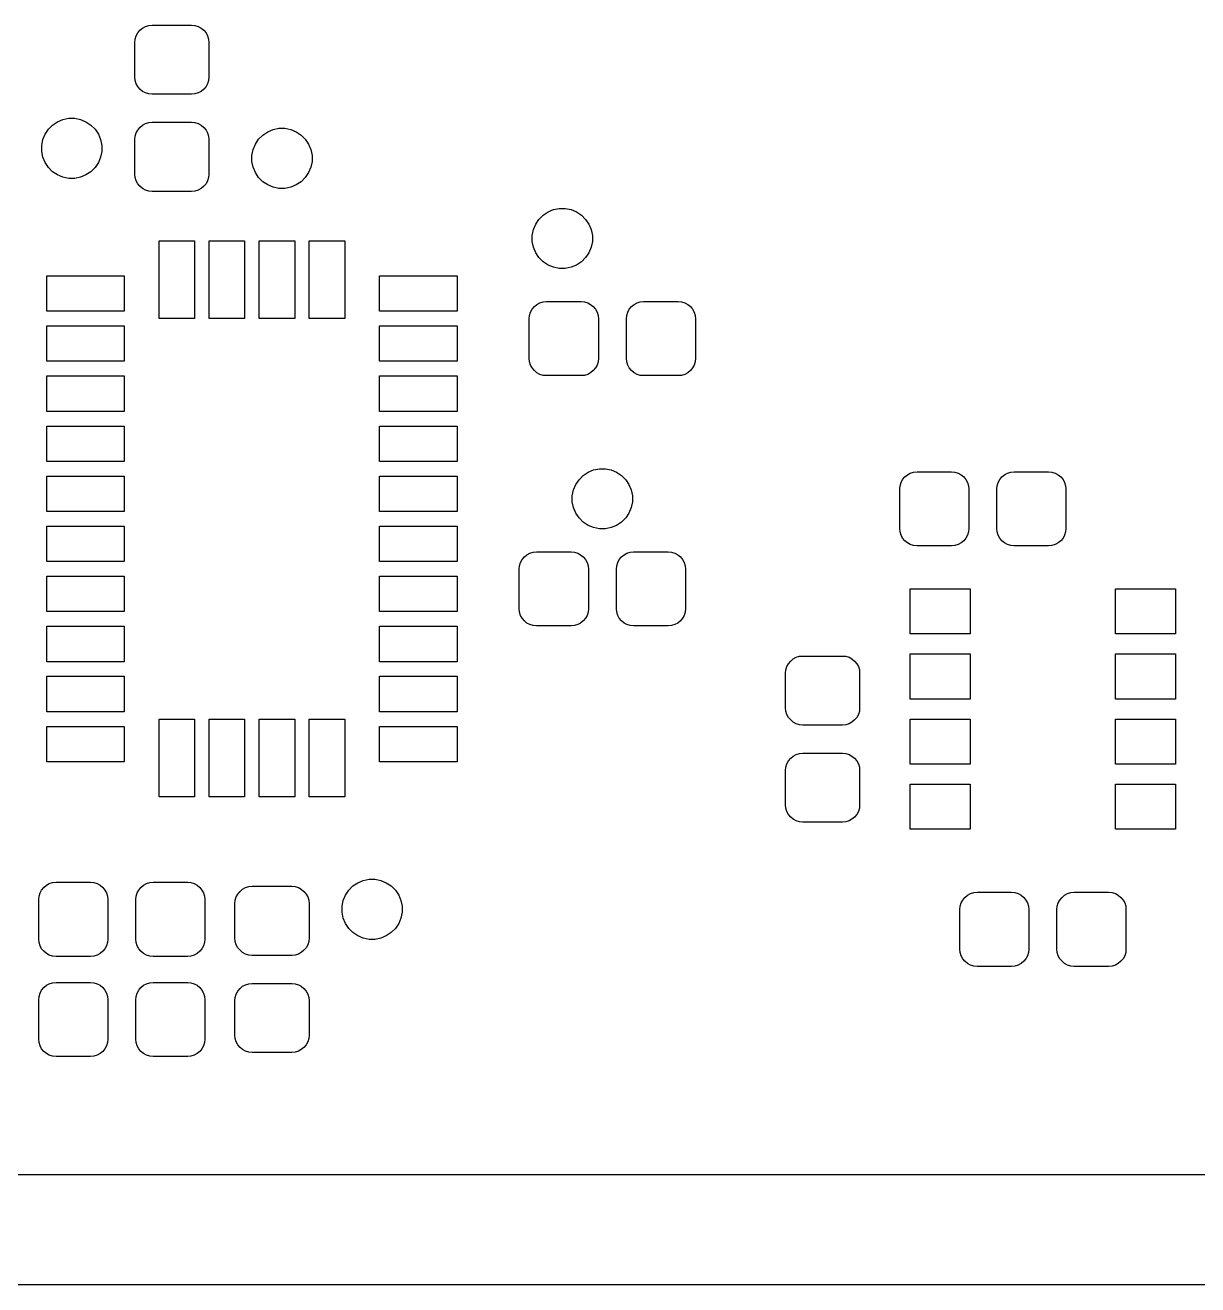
# Model space of a CAD drawing. Extents: x 112.9 to 189.1, y -124 to -78.
# Drawn here: x 156.94 to 168.65, y -120.05 to -107.47 of the extents above; entities that cross this region are included whole.
import ezdxf

# ---------------------------------------------------------------- set-up
doc = ezdxf.new("R2010")
doc.units = 0
doc.layers.add('BLACK', color=7, linetype='CONTINUOUS')

msp = doc.modelspace()

# ---------------------------------------------------------------- linework, layer by layer
at = {"layer": 'BLACK', "linetype": 'CONTINUOUS'}
for p, q in [((158.043, -107.576), (158.059, -107.547)), ((158.059, -107.547), (158.081, -107.521)), ((158.081, -107.521), (158.107, -107.499)), ((158.107, -107.499), (158.136, -107.483)), ((158.136, -107.483), (158.169, -107.473)), ((158.169, -107.473), (158.202, -107.47)), ((158.202, -107.47), (158.597, -107.47)), ((158.597, -107.47), (158.631, -107.473)), ((158.631, -107.473), (158.664, -107.483)), ((158.664, -107.483), (158.693, -107.499)), ((158.693, -107.499), (158.719, -107.521)), ((158.719, -107.521), (158.741, -107.547)), ((158.741, -107.547), (158.757, -107.576)), ((158.03, -107.642), (158.033, -107.609)), ((158.03, -107.987), (158.03, -107.642)), ((158.033, -107.609), (158.043, -107.576)), ((158.757, -107.576), (158.767, -107.609)), ((158.767, -107.609), (158.77, -107.642)), ((158.77, -107.642), (158.77, -107.987)), ((158.033, -108.021), (158.03, -107.987)), ((158.043, -108.054), (158.033, -108.021)), ((158.059, -108.083), (158.043, -108.054)), ((158.757, -108.054), (158.741, -108.083)), ((158.767, -108.021), (158.757, -108.054)), ((158.77, -107.987), (158.767, -108.021)), ((158.081, -108.109), (158.059, -108.083)), ((158.107, -108.131), (158.081, -108.109)), ((158.136, -108.147), (158.107, -108.131)), ((158.169, -108.157), (158.136, -108.147)), ((158.202, -108.16), (158.169, -108.157)), ((158.597, -108.16), (158.202, -108.16)), ((158.631, -108.157), (158.597, -108.16)), ((158.664, -108.147), (158.631, -108.157)), ((158.693, -108.131), (158.664, -108.147)), ((158.719, -108.109), (158.693, -108.131)), ((158.741, -108.083), (158.719, -108.109)), ((157.209, -108.467), (157.258, -108.434)), ((157.258, -108.434), (157.312, -108.412)), ((157.312, -108.412), (157.37, -108.4)), ((157.37, -108.4), (157.43, -108.4)), ((157.43, -108.4), (157.488, -108.412)), ((157.488, -108.412), (157.542, -108.434)), ((157.542, -108.434), (157.591, -108.467)), ((157.112, -108.612), (157.134, -108.558)), ((157.134, -108.558), (157.167, -108.509)), ((157.167, -108.509), (157.209, -108.467)), ((157.591, -108.467), (157.633, -108.509)), ((157.633, -108.509), (157.666, -108.558)), ((157.666, -108.558), (157.688, -108.612)), ((158.033, -108.579), (158.043, -108.546)), ((158.043, -108.546), (158.059, -108.517)), ((158.059, -108.517), (158.081, -108.491)), ((158.081, -108.491), (158.107, -108.469)), ((158.107, -108.469), (158.136, -108.453)), ((158.136, -108.453), (158.169, -108.443)), ((158.169, -108.443), (158.202, -108.44)), ((158.202, -108.44), (158.597, -108.44)), ((158.597, -108.44), (158.631, -108.443)), ((158.631, -108.443), (158.664, -108.453)), ((158.664, -108.453), (158.693, -108.469)), ((158.693, -108.469), (158.719, -108.491)), ((158.719, -108.491), (158.741, -108.517)), ((158.741, -108.517), (158.757, -108.546)), ((158.757, -108.546), (158.767, -108.579)), ((159.309, -108.567), (159.358, -108.534)), ((159.358, -108.534), (159.412, -108.512)), ((159.412, -108.512), (159.47, -108.5)), ((159.47, -108.5), (159.53, -108.5)), ((159.53, -108.5), (159.588, -108.512)), ((159.588, -108.512), (159.642, -108.534)), ((159.642, -108.534), (159.691, -108.567)), ((157.1, -108.67), (157.112, -108.612)), ((157.1, -108.73), (157.1, -108.67)), ((157.688, -108.612), (157.7, -108.67)), ((157.7, -108.67), (157.7, -108.73)), ((158.03, -108.612), (158.033, -108.579)), ((158.03, -108.957), (158.03, -108.612)), ((158.767, -108.579), (158.77, -108.612)), ((158.77, -108.612), (158.77, -108.957)), ((159.212, -108.712), (159.234, -108.658)), ((159.234, -108.658), (159.267, -108.609)), ((159.267, -108.609), (159.309, -108.567)), ((159.691, -108.567), (159.733, -108.609)), ((159.733, -108.609), (159.766, -108.658)), ((159.766, -108.658), (159.788, -108.712)), ((157.112, -108.788), (157.1, -108.73)), ((157.134, -108.842), (157.112, -108.788)), ((157.688, -108.788), (157.666, -108.842)), ((157.7, -108.73), (157.688, -108.788)), ((159.2, -108.77), (159.212, -108.712)), ((159.2, -108.83), (159.2, -108.77)), ((159.788, -108.712), (159.8, -108.77)), ((159.8, -108.77), (159.8, -108.83)), ((157.167, -108.891), (157.134, -108.842)), ((157.209, -108.933), (157.167, -108.891)), ((157.258, -108.966), (157.209, -108.933)), ((157.591, -108.933), (157.542, -108.966)), ((157.633, -108.891), (157.591, -108.933)), ((157.666, -108.842), (157.633, -108.891)), ((159.212, -108.888), (159.2, -108.83)), ((159.234, -108.942), (159.212, -108.888)), ((159.267, -108.991), (159.234, -108.942)), ((159.766, -108.942), (159.733, -108.991)), ((159.788, -108.888), (159.766, -108.942)), ((159.8, -108.83), (159.788, -108.888)), ((157.312, -108.988), (157.258, -108.966)), ((157.37, -109), (157.312, -108.988)), ((157.43, -109), (157.37, -109)), ((157.488, -108.988), (157.43, -109)), ((157.542, -108.966), (157.488, -108.988)), ((158.033, -108.991), (158.03, -108.957)), ((158.043, -109.024), (158.033, -108.991)), ((158.059, -109.053), (158.043, -109.024)), ((158.081, -109.079), (158.059, -109.053)), ((158.741, -109.053), (158.719, -109.079)), ((158.757, -109.024), (158.741, -109.053)), ((158.767, -108.991), (158.757, -109.024)), ((158.77, -108.957), (158.767, -108.991)), ((159.309, -109.033), (159.267, -108.991)), ((159.358, -109.066), (159.309, -109.033)), ((159.412, -109.088), (159.358, -109.066)), ((159.642, -109.066), (159.588, -109.088)), ((159.691, -109.033), (159.642, -109.066)), ((159.733, -108.991), (159.691, -109.033)), ((158.107, -109.101), (158.081, -109.079)), ((158.136, -109.117), (158.107, -109.101)), ((158.169, -109.127), (158.136, -109.117)), ((158.202, -109.13), (158.169, -109.127)), ((158.597, -109.13), (158.202, -109.13)), ((158.631, -109.127), (158.597, -109.13)), ((158.664, -109.117), (158.631, -109.127)), ((158.693, -109.101), (158.664, -109.117)), ((158.719, -109.079), (158.693, -109.101)), ((159.47, -109.1), (159.412, -109.088)), ((159.53, -109.1), (159.47, -109.1)), ((159.588, -109.088), (159.53, -109.1)), ((162.158, -109.334), (162.212, -109.312)), ((162.212, -109.312), (162.27, -109.3)), ((162.27, -109.3), (162.33, -109.3)), ((162.33, -109.3), (162.388, -109.312)), ((162.388, -109.312), (162.442, -109.334)), ((162.034, -109.458), (162.067, -109.409)), ((162.067, -109.409), (162.109, -109.367)), ((162.109, -109.367), (162.158, -109.334)), ((162.442, -109.334), (162.491, -109.367)), ((162.491, -109.367), (162.533, -109.409)), ((162.533, -109.409), (162.566, -109.458)), ((162, -109.57), (162.012, -109.512)), ((162, -109.63), (162, -109.57)), ((162.012, -109.512), (162.034, -109.458)), ((162.566, -109.458), (162.588, -109.512)), ((162.588, -109.512), (162.6, -109.57)), ((162.6, -109.57), (162.6, -109.63)), ((158.273, -110.4), (158.273, -109.625)), ((158.273, -109.625), (158.627, -109.625)), ((158.627, -109.625), (158.627, -110.4)), ((158.773, -110.4), (158.773, -109.625)), ((158.773, -109.625), (159.127, -109.625)), ((159.127, -109.625), (159.127, -110.4)), ((159.273, -110.4), (159.273, -109.625)), ((159.273, -109.625), (159.627, -109.625)), ((159.627, -109.625), (159.627, -110.4)), ((159.773, -110.4), (159.773, -109.625)), ((159.773, -109.625), (160.127, -109.625)), ((160.127, -109.625), (160.127, -110.4)), ((162.012, -109.688), (162, -109.63)), ((162.034, -109.742), (162.012, -109.688)), ((162.588, -109.688), (162.566, -109.742)), ((162.6, -109.63), (162.588, -109.688)), ((162.067, -109.791), (162.034, -109.742)), ((162.109, -109.833), (162.067, -109.791)), ((162.533, -109.791), (162.491, -109.833)), ((162.566, -109.742), (162.533, -109.791)), ((162.158, -109.866), (162.109, -109.833)), ((162.212, -109.888), (162.158, -109.866)), ((162.27, -109.9), (162.212, -109.888)), ((162.33, -109.9), (162.27, -109.9)), ((162.388, -109.888), (162.33, -109.9)), ((162.442, -109.866), (162.388, -109.888)), ((162.491, -109.833), (162.442, -109.866)), ((157.15, -110.327), (157.15, -109.973)), ((157.15, -109.973), (157.925, -109.973)), ((157.925, -109.973), (157.925, -110.327)), ((160.475, -110.327), (160.475, -109.973)), ((160.475, -109.973), (161.25, -109.973)), ((161.25, -109.973), (161.25, -110.327)), ((161.983, -110.336), (161.999, -110.307)), ((161.999, -110.307), (162.021, -110.281)), ((162.021, -110.281), (162.047, -110.259)), ((162.047, -110.259), (162.076, -110.243)), ((162.076, -110.243), (162.109, -110.233)), ((162.109, -110.233), (162.142, -110.23)), ((162.142, -110.23), (162.487, -110.23)), ((162.487, -110.23), (162.521, -110.233)), ((162.521, -110.233), (162.554, -110.243)), ((162.554, -110.243), (162.583, -110.259)), ((162.583, -110.259), (162.609, -110.281)), ((162.609, -110.281), (162.631, -110.307)), ((162.631, -110.307), (162.647, -110.336)), ((162.953, -110.336), (162.969, -110.307)), ((162.969, -110.307), (162.991, -110.281)), ((162.991, -110.281), (163.017, -110.259)), ((163.017, -110.259), (163.046, -110.243)), ((163.046, -110.243), (163.079, -110.233)), ((163.079, -110.233), (163.112, -110.23)), ((163.112, -110.23), (163.457, -110.23)), ((163.457, -110.23), (163.491, -110.233)), ((163.491, -110.233), (163.524, -110.243)), ((163.524, -110.243), (163.553, -110.259)), ((163.553, -110.259), (163.579, -110.281)), ((163.579, -110.281), (163.601, -110.307)), ((163.601, -110.307), (163.617, -110.336)), ((157.925, -110.327), (157.15, -110.327)), ((158.627, -110.4), (158.273, -110.4)), ((159.127, -110.4), (158.773, -110.4)), ((159.627, -110.4), (159.273, -110.4)), ((160.127, -110.4), (159.773, -110.4)), ((161.25, -110.327), (160.475, -110.327)), ((161.97, -110.402), (161.973, -110.369)), ((161.97, -110.797), (161.97, -110.402)), ((161.973, -110.369), (161.983, -110.336)), ((162.647, -110.336), (162.657, -110.369)), ((162.657, -110.369), (162.66, -110.402)), ((162.66, -110.402), (162.66, -110.797)), ((162.94, -110.402), (162.943, -110.369)), ((162.94, -110.797), (162.94, -110.402)), ((162.943, -110.369), (162.953, -110.336)), ((163.617, -110.336), (163.627, -110.369)), ((163.627, -110.369), (163.63, -110.402)), ((163.63, -110.402), (163.63, -110.797)), ((157.15, -110.827), (157.15, -110.473)), ((157.15, -110.473), (157.925, -110.473)), ((157.925, -110.473), (157.925, -110.827)), ((160.475, -110.827), (160.475, -110.473)), ((160.475, -110.473), (161.25, -110.473)), ((161.25, -110.473), (161.25, -110.827)), ((157.925, -110.827), (157.15, -110.827)), ((161.25, -110.827), (160.475, -110.827)), ((161.973, -110.831), (161.97, -110.797)), ((162.66, -110.797), (162.657, -110.831)), ((162.943, -110.831), (162.94, -110.797)), ((163.63, -110.797), (163.627, -110.831)), ((161.983, -110.864), (161.973, -110.831)), ((161.999, -110.893), (161.983, -110.864)), ((162.021, -110.919), (161.999, -110.893)), ((162.047, -110.941), (162.021, -110.919)), ((162.076, -110.957), (162.047, -110.941)), ((162.583, -110.941), (162.554, -110.957)), ((162.609, -110.919), (162.583, -110.941)), ((162.631, -110.893), (162.609, -110.919)), ((162.647, -110.864), (162.631, -110.893)), ((162.657, -110.831), (162.647, -110.864)), ((162.953, -110.864), (162.943, -110.831)), ((162.969, -110.893), (162.953, -110.864)), ((162.991, -110.919), (162.969, -110.893)), ((163.017, -110.941), (162.991, -110.919)), ((163.046, -110.957), (163.017, -110.941)), ((163.553, -110.941), (163.524, -110.957)), ((163.579, -110.919), (163.553, -110.941)), ((163.601, -110.893), (163.579, -110.919)), ((163.617, -110.864), (163.601, -110.893)), ((163.627, -110.831), (163.617, -110.864)), ((157.15, -111.327), (157.15, -110.973)), ((157.15, -110.973), (157.925, -110.973)), ((157.925, -110.973), (157.925, -111.327)), ((160.475, -111.327), (160.475, -110.973)), ((160.475, -110.973), (161.25, -110.973)), ((161.25, -110.973), (161.25, -111.327)), ((162.109, -110.967), (162.076, -110.957)), ((162.142, -110.97), (162.109, -110.967)), ((162.487, -110.97), (162.142, -110.97)), ((162.521, -110.967), (162.487, -110.97)), ((162.554, -110.957), (162.521, -110.967)), ((163.079, -110.967), (163.046, -110.957)), ((163.112, -110.97), (163.079, -110.967)), ((163.457, -110.97), (163.112, -110.97)), ((163.491, -110.967), (163.457, -110.97)), ((163.524, -110.957), (163.491, -110.967)), ((157.925, -111.327), (157.15, -111.327)), ((161.25, -111.327), (160.475, -111.327)), ((157.15, -111.827), (157.15, -111.473)), ((157.15, -111.473), (157.925, -111.473)), ((157.925, -111.473), (157.925, -111.827)), ((160.475, -111.827), (160.475, -111.473)), ((160.475, -111.473), (161.25, -111.473)), ((161.25, -111.473), (161.25, -111.827)), ((157.925, -111.827), (157.15, -111.827)), ((161.25, -111.827), (160.475, -111.827)), ((162.509, -111.967), (162.558, -111.934)), ((162.558, -111.934), (162.612, -111.912)), ((162.612, -111.912), (162.67, -111.9)), ((162.67, -111.9), (162.73, -111.9)), ((162.73, -111.9), (162.788, -111.912)), ((162.788, -111.912), (162.842, -111.934)), ((162.842, -111.934), (162.891, -111.967)), ((165.721, -111.981), (165.747, -111.959)), ((165.747, -111.959), (165.776, -111.943)), ((165.776, -111.943), (165.809, -111.933)), ((165.809, -111.933), (165.843, -111.93)), ((165.843, -111.93), (166.188, -111.93)), ((166.188, -111.93), (166.221, -111.933)), ((166.221, -111.933), (166.254, -111.943)), ((166.254, -111.943), (166.283, -111.959)), ((166.283, -111.959), (166.309, -111.981)), ((166.691, -111.981), (166.717, -111.959)), ((166.717, -111.959), (166.746, -111.943)), ((166.746, -111.943), (166.779, -111.933)), ((166.779, -111.933), (166.812, -111.93)), ((166.812, -111.93), (167.157, -111.93)), ((167.157, -111.93), (167.191, -111.933)), ((167.191, -111.933), (167.224, -111.943)), ((167.224, -111.943), (167.253, -111.959)), ((167.253, -111.959), (167.279, -111.981)), ((157.15, -112.327), (157.15, -111.973)), ((157.15, -111.973), (157.925, -111.973)), ((157.925, -111.973), (157.925, -112.327)), ((160.475, -112.327), (160.475, -111.973)), ((160.475, -111.973), (161.25, -111.973)), ((161.25, -111.973), (161.25, -112.327)), ((162.412, -112.112), (162.434, -112.058)), ((162.434, -112.058), (162.467, -112.009)), ((162.467, -112.009), (162.509, -111.967)), ((162.891, -111.967), (162.933, -112.009)), ((162.933, -112.009), (162.966, -112.058)), ((162.966, -112.058), (162.988, -112.112)), ((165.67, -112.102), (165.673, -112.069)), ((165.673, -112.069), (165.683, -112.036)), ((165.683, -112.036), (165.699, -112.007)), ((165.699, -112.007), (165.721, -111.981)), ((166.309, -111.981), (166.331, -112.007)), ((166.331, -112.007), (166.347, -112.036)), ((166.347, -112.036), (166.357, -112.069)), ((166.357, -112.069), (166.36, -112.102)), ((166.64, -112.102), (166.643, -112.069)), ((166.643, -112.069), (166.653, -112.036)), ((166.653, -112.036), (166.669, -112.007)), ((166.669, -112.007), (166.691, -111.981)), ((167.279, -111.981), (167.301, -112.007)), ((167.301, -112.007), (167.317, -112.036)), ((167.317, -112.036), (167.327, -112.069)), ((167.327, -112.069), (167.33, -112.102)), ((162.4, -112.17), (162.412, -112.112)), ((162.4, -112.23), (162.4, -112.17)), ((162.988, -112.112), (163, -112.17)), ((163, -112.17), (163, -112.23)), ((165.67, -112.497), (165.67, -112.102)), ((166.36, -112.102), (166.36, -112.497)), ((166.64, -112.497), (166.64, -112.102)), ((167.33, -112.102), (167.33, -112.497)), ((157.925, -112.327), (157.15, -112.327)), ((161.25, -112.327), (160.475, -112.327)), ((162.412, -112.288), (162.4, -112.23)), ((162.434, -112.342), (162.412, -112.288)), ((162.988, -112.288), (162.966, -112.342)), ((163, -112.23), (162.988, -112.288)), ((162.467, -112.391), (162.434, -112.342)), ((162.509, -112.433), (162.467, -112.391)), ((162.558, -112.466), (162.509, -112.433)), ((162.891, -112.433), (162.842, -112.466)), ((162.933, -112.391), (162.891, -112.433)), ((162.966, -112.342), (162.933, -112.391)), ((157.15, -112.827), (157.15, -112.473)), ((157.15, -112.473), (157.925, -112.473)), ((157.925, -112.473), (157.925, -112.827)), ((160.475, -112.827), (160.475, -112.473)), ((160.475, -112.473), (161.25, -112.473)), ((161.25, -112.473), (161.25, -112.827)), ((162.612, -112.488), (162.558, -112.466)), ((162.67, -112.5), (162.612, -112.488)), ((162.73, -112.5), (162.67, -112.5)), ((162.788, -112.488), (162.73, -112.5)), ((162.842, -112.466), (162.788, -112.488)), ((165.673, -112.531), (165.67, -112.497)), ((165.683, -112.564), (165.673, -112.531)), ((165.699, -112.593), (165.683, -112.564)), ((166.347, -112.564), (166.331, -112.593)), ((166.357, -112.531), (166.347, -112.564)), ((166.36, -112.497), (166.357, -112.531)), ((166.643, -112.531), (166.64, -112.497)), ((166.653, -112.564), (166.643, -112.531)), ((166.669, -112.593), (166.653, -112.564)), ((167.317, -112.564), (167.301, -112.593)), ((167.327, -112.531), (167.317, -112.564)), ((167.33, -112.497), (167.327, -112.531)), ((165.721, -112.619), (165.699, -112.593)), ((165.747, -112.641), (165.721, -112.619)), ((165.776, -112.657), (165.747, -112.641)), ((165.809, -112.667), (165.776, -112.657)), ((165.843, -112.67), (165.809, -112.667)), ((166.188, -112.67), (165.843, -112.67)), ((166.221, -112.667), (166.188, -112.67)), ((166.254, -112.657), (166.221, -112.667)), ((166.283, -112.641), (166.254, -112.657)), ((166.309, -112.619), (166.283, -112.641)), ((166.331, -112.593), (166.309, -112.619)), ((166.691, -112.619), (166.669, -112.593)), ((166.717, -112.641), (166.691, -112.619)), ((166.746, -112.657), (166.717, -112.641)), ((166.779, -112.667), (166.746, -112.657)), ((166.812, -112.67), (166.779, -112.667)), ((167.157, -112.67), (166.812, -112.67)), ((167.191, -112.667), (167.157, -112.67)), ((167.224, -112.657), (167.191, -112.667)), ((167.253, -112.641), (167.224, -112.657)), ((167.279, -112.619), (167.253, -112.641)), ((167.301, -112.593), (167.279, -112.619)), ((157.925, -112.827), (157.15, -112.827)), ((161.25, -112.827), (160.475, -112.827)), ((161.873, -112.869), (161.883, -112.836)), ((161.883, -112.836), (161.899, -112.807)), ((161.899, -112.807), (161.921, -112.781)), ((161.921, -112.781), (161.947, -112.759)), ((161.947, -112.759), (161.976, -112.743)), ((161.976, -112.743), (162.009, -112.733)), ((162.009, -112.733), (162.042, -112.73)), ((162.042, -112.73), (162.387, -112.73)), ((162.387, -112.73), (162.421, -112.733)), ((162.421, -112.733), (162.454, -112.743)), ((162.454, -112.743), (162.483, -112.759)), ((162.483, -112.759), (162.509, -112.781)), ((162.509, -112.781), (162.531, -112.807)), ((162.531, -112.807), (162.547, -112.836)), ((162.547, -112.836), (162.557, -112.869)), ((162.843, -112.869), (162.853, -112.836)), ((162.853, -112.836), (162.869, -112.807)), ((162.869, -112.807), (162.891, -112.781)), ((162.891, -112.781), (162.917, -112.759)), ((162.917, -112.759), (162.946, -112.743)), ((162.946, -112.743), (162.979, -112.733)), ((162.979, -112.733), (163.012, -112.73)), ((163.012, -112.73), (163.357, -112.73)), ((163.357, -112.73), (163.391, -112.733)), ((163.391, -112.733), (163.424, -112.743)), ((163.424, -112.743), (163.453, -112.759)), ((163.453, -112.759), (163.479, -112.781)), ((163.479, -112.781), (163.501, -112.807)), ((163.501, -112.807), (163.517, -112.836)), ((163.517, -112.836), (163.527, -112.869)), ((161.87, -112.902), (161.873, -112.869)), ((161.87, -113.297), (161.87, -112.902)), ((162.557, -112.869), (162.56, -112.902)), ((162.56, -112.902), (162.56, -113.297)), ((162.84, -112.902), (162.843, -112.869)), ((162.84, -113.297), (162.84, -112.902)), ((163.527, -112.869), (163.53, -112.902)), ((163.53, -112.902), (163.53, -113.297)), ((157.15, -113.327), (157.15, -112.973)), ((157.15, -112.973), (157.925, -112.973)), ((157.925, -112.973), (157.925, -113.327)), ((160.475, -113.327), (160.475, -112.973)), ((160.475, -112.973), (161.25, -112.973)), ((161.25, -112.973), (161.25, -113.327)), ((165.775, -113.55), (165.775, -113.1)), ((165.775, -113.1), (166.375, -113.1)), ((166.375, -113.1), (166.375, -113.55)), ((167.825, -113.55), (167.825, -113.1)), ((167.825, -113.1), (168.425, -113.1)), ((168.425, -113.1), (168.425, -113.55)), ((157.925, -113.327), (157.15, -113.327)), ((161.25, -113.327), (160.475, -113.327)), ((161.873, -113.331), (161.87, -113.297)), ((161.883, -113.364), (161.873, -113.331)), ((162.557, -113.331), (162.547, -113.364)), ((162.56, -113.297), (162.557, -113.331)), ((162.843, -113.331), (162.84, -113.297)), ((162.853, -113.364), (162.843, -113.331)), ((163.527, -113.331), (163.517, -113.364)), ((163.53, -113.297), (163.527, -113.331)), ((161.899, -113.393), (161.883, -113.364)), ((161.921, -113.419), (161.899, -113.393)), ((161.947, -113.441), (161.921, -113.419)), ((161.976, -113.457), (161.947, -113.441)), ((162.009, -113.467), (161.976, -113.457)), ((162.042, -113.47), (162.009, -113.467)), ((162.387, -113.47), (162.042, -113.47)), ((162.421, -113.467), (162.387, -113.47)), ((162.454, -113.457), (162.421, -113.467)), ((162.483, -113.441), (162.454, -113.457)), ((162.509, -113.419), (162.483, -113.441)), ((162.531, -113.393), (162.509, -113.419)), ((162.547, -113.364), (162.531, -113.393)), ((162.869, -113.393), (162.853, -113.364)), ((162.891, -113.419), (162.869, -113.393)), ((162.917, -113.441), (162.891, -113.419)), ((162.946, -113.457), (162.917, -113.441)), ((162.979, -113.467), (162.946, -113.457)), ((163.012, -113.47), (162.979, -113.467)), ((163.357, -113.47), (163.012, -113.47)), ((163.391, -113.467), (163.357, -113.47)), ((163.424, -113.457), (163.391, -113.467)), ((163.453, -113.441), (163.424, -113.457)), ((163.479, -113.419), (163.453, -113.441)), ((163.501, -113.393), (163.479, -113.419)), ((163.517, -113.364), (163.501, -113.393)), ((157.15, -113.827), (157.15, -113.473)), ((157.15, -113.473), (157.925, -113.473)), ((157.925, -113.473), (157.925, -113.827)), ((160.475, -113.827), (160.475, -113.473)), ((160.475, -113.473), (161.25, -113.473)), ((161.25, -113.473), (161.25, -113.827)), ((166.375, -113.55), (165.775, -113.55)), ((168.425, -113.55), (167.825, -113.55)), ((157.925, -113.827), (157.15, -113.827)), ((161.25, -113.827), (160.475, -113.827)), ((164.543, -113.876), (164.559, -113.847)), ((164.559, -113.847), (164.581, -113.821)), ((164.581, -113.821), (164.607, -113.799)), ((164.607, -113.799), (164.636, -113.783)), ((164.636, -113.783), (164.669, -113.773)), ((164.669, -113.773), (164.702, -113.77)), ((164.702, -113.77), (165.097, -113.77)), ((165.097, -113.77), (165.131, -113.773)), ((165.131, -113.773), (165.164, -113.783)), ((165.164, -113.783), (165.193, -113.799)), ((165.193, -113.799), (165.219, -113.821)), ((165.219, -113.821), (165.241, -113.847)), ((165.241, -113.847), (165.257, -113.876)), ((165.775, -114.2), (165.775, -113.75)), ((165.775, -113.75), (166.375, -113.75)), ((166.375, -113.75), (166.375, -114.2)), ((167.825, -114.2), (167.825, -113.75)), ((167.825, -113.75), (168.425, -113.75)), ((168.425, -113.75), (168.425, -114.2)), ((157.15, -114.327), (157.15, -113.973)), ((157.15, -113.973), (157.925, -113.973)), ((157.925, -113.973), (157.925, -114.327)), ((160.475, -114.327), (160.475, -113.973)), ((160.475, -113.973), (161.25, -113.973)), ((161.25, -113.973), (161.25, -114.327)), ((164.53, -113.942), (164.533, -113.909)), ((164.53, -114.287), (164.53, -113.942)), ((164.533, -113.909), (164.543, -113.876)), ((165.257, -113.876), (165.267, -113.909)), ((165.267, -113.909), (165.27, -113.942)), ((165.27, -113.942), (165.27, -114.287)), ((166.375, -114.2), (165.775, -114.2)), ((168.425, -114.2), (167.825, -114.2)), ((157.925, -114.327), (157.15, -114.327)), ((161.25, -114.327), (160.475, -114.327)), ((164.533, -114.321), (164.53, -114.287)), ((164.543, -114.354), (164.533, -114.321)), ((165.267, -114.321), (165.257, -114.354)), ((165.27, -114.287), (165.267, -114.321)), ((157.15, -114.827), (157.15, -114.473)), ((157.15, -114.473), (157.925, -114.473)), ((157.925, -114.473), (157.925, -114.827)), ((158.273, -115.175), (158.273, -114.4)), ((158.273, -114.4), (158.627, -114.4)), ((158.627, -114.4), (158.627, -115.175)), ((158.773, -115.175), (158.773, -114.4)), ((158.773, -114.4), (159.127, -114.4)), ((159.127, -114.4), (159.127, -115.175)), ((159.273, -115.175), (159.273, -114.4)), ((159.273, -114.4), (159.627, -114.4)), ((159.627, -114.4), (159.627, -115.175)), ((159.773, -115.175), (159.773, -114.4)), ((159.773, -114.4), (160.127, -114.4)), ((160.127, -114.4), (160.127, -115.175)), ((160.475, -114.827), (160.475, -114.473)), ((160.475, -114.473), (161.25, -114.473)), ((161.25, -114.473), (161.25, -114.827)), ((164.559, -114.383), (164.543, -114.354)), ((164.581, -114.409), (164.559, -114.383)), ((164.607, -114.431), (164.581, -114.409)), ((164.636, -114.447), (164.607, -114.431)), ((164.669, -114.457), (164.636, -114.447)), ((164.702, -114.46), (164.669, -114.457)), ((165.097, -114.46), (164.702, -114.46)), ((165.131, -114.457), (165.097, -114.46)), ((165.164, -114.447), (165.131, -114.457)), ((165.193, -114.431), (165.164, -114.447)), ((165.219, -114.409), (165.193, -114.431)), ((165.241, -114.383), (165.219, -114.409)), ((165.257, -114.354), (165.241, -114.383)), ((165.775, -114.85), (165.775, -114.4)), ((165.775, -114.4), (166.375, -114.4)), ((166.375, -114.4), (166.375, -114.85)), ((167.825, -114.85), (167.825, -114.4)), ((167.825, -114.4), (168.425, -114.4)), ((168.425, -114.4), (168.425, -114.85)), ((157.925, -114.827), (157.15, -114.827)), ((161.25, -114.827), (160.475, -114.827)), ((164.533, -114.879), (164.543, -114.846)), ((164.543, -114.846), (164.559, -114.817)), ((164.559, -114.817), (164.581, -114.791)), ((164.581, -114.791), (164.607, -114.769)), ((164.607, -114.769), (164.636, -114.753)), ((164.636, -114.753), (164.669, -114.743)), ((164.669, -114.743), (164.702, -114.74)), ((164.702, -114.74), (165.097, -114.74)), ((165.097, -114.74), (165.131, -114.743)), ((165.131, -114.743), (165.164, -114.753)), ((165.164, -114.753), (165.193, -114.769)), ((165.193, -114.769), (165.219, -114.791)), ((165.219, -114.791), (165.241, -114.817)), ((165.241, -114.817), (165.257, -114.846)), ((165.257, -114.846), (165.267, -114.879)), ((166.375, -114.85), (165.775, -114.85)), ((168.425, -114.85), (167.825, -114.85)), ((164.53, -114.912), (164.533, -114.879)), ((164.53, -115.257), (164.53, -114.912)), ((165.267, -114.879), (165.27, -114.912)), ((165.27, -114.912), (165.27, -115.257)), ((165.775, -115.5), (165.775, -115.05)), ((165.775, -115.05), (166.375, -115.05)), ((166.375, -115.05), (166.375, -115.5)), ((167.825, -115.5), (167.825, -115.05)), ((167.825, -115.05), (168.425, -115.05)), ((168.425, -115.05), (168.425, -115.5)), ((158.627, -115.175), (158.273, -115.175)), ((159.127, -115.175), (158.773, -115.175)), ((159.627, -115.175), (159.273, -115.175)), ((160.127, -115.175), (159.773, -115.175)), ((164.533, -115.291), (164.53, -115.257)), ((164.543, -115.324), (164.533, -115.291)), ((164.559, -115.353), (164.543, -115.324)), ((164.581, -115.379), (164.559, -115.353)), ((165.241, -115.353), (165.219, -115.379)), ((165.257, -115.324), (165.241, -115.353)), ((165.267, -115.291), (165.257, -115.324)), ((165.27, -115.257), (165.267, -115.291)), ((164.607, -115.401), (164.581, -115.379)), ((164.636, -115.417), (164.607, -115.401)), ((164.669, -115.427), (164.636, -115.417)), ((164.702, -115.43), (164.669, -115.427)), ((165.097, -115.43), (164.702, -115.43)), ((165.131, -115.427), (165.097, -115.43)), ((165.164, -115.417), (165.131, -115.427)), ((165.193, -115.401), (165.164, -115.417)), ((165.219, -115.379), (165.193, -115.401)), ((166.375, -115.5), (165.775, -115.5)), ((168.425, -115.5), (167.825, -115.5)), ((157.083, -116.136), (157.099, -116.107)), ((157.099, -116.107), (157.121, -116.081)), ((157.121, -116.081), (157.147, -116.059)), ((157.147, -116.059), (157.176, -116.043)), ((157.176, -116.043), (157.209, -116.033)), ((157.209, -116.033), (157.243, -116.03)), ((157.243, -116.03), (157.588, -116.03)), ((157.588, -116.03), (157.621, -116.033)), ((157.621, -116.033), (157.654, -116.043)), ((157.654, -116.043), (157.683, -116.059)), ((157.683, -116.059), (157.709, -116.081)), ((157.709, -116.081), (157.731, -116.107)), ((157.731, -116.107), (157.747, -116.136)), ((158.053, -116.136), (158.069, -116.107)), ((158.069, -116.107), (158.091, -116.081)), ((158.091, -116.081), (158.117, -116.059)), ((158.117, -116.059), (158.146, -116.043)), ((158.146, -116.043), (158.179, -116.033)), ((158.179, -116.033), (158.213, -116.03)), ((158.213, -116.03), (158.558, -116.03)), ((158.558, -116.03), (158.591, -116.033)), ((158.591, -116.033), (158.624, -116.043)), ((158.624, -116.043), (158.653, -116.059)), ((158.653, -116.059), (158.679, -116.081)), ((158.679, -116.081), (158.701, -116.107)), ((158.701, -116.107), (158.717, -116.136)), ((159.081, -116.121), (159.107, -116.099)), ((159.107, -116.099), (159.136, -116.083)), ((159.136, -116.083), (159.169, -116.073)), ((159.169, -116.073), (159.202, -116.07)), ((159.202, -116.07), (159.597, -116.07)), ((159.597, -116.07), (159.631, -116.073)), ((159.631, -116.073), (159.664, -116.083)), ((159.664, -116.083), (159.693, -116.099)), ((159.693, -116.099), (159.719, -116.121)), ((160.134, -116.158), (160.167, -116.109)), ((160.167, -116.109), (160.209, -116.067)), ((160.209, -116.067), (160.258, -116.034)), ((160.258, -116.034), (160.312, -116.012)), ((160.312, -116.012), (160.37, -116)), ((160.37, -116), (160.43, -116)), ((160.43, -116), (160.488, -116.012)), ((160.488, -116.012), (160.542, -116.034)), ((160.542, -116.034), (160.591, -116.067)), ((160.591, -116.067), (160.633, -116.109)), ((160.633, -116.109), (160.666, -116.158)), ((157.07, -116.203), (157.073, -116.169)), ((157.07, -116.597), (157.07, -116.203)), ((157.073, -116.169), (157.083, -116.136)), ((157.747, -116.136), (157.757, -116.169)), ((157.757, -116.169), (157.76, -116.203)), ((157.76, -116.203), (157.76, -116.597)), ((158.04, -116.203), (158.043, -116.169)), ((158.04, -116.597), (158.04, -116.203)), ((158.043, -116.169), (158.053, -116.136)), ((158.717, -116.136), (158.727, -116.169)), ((158.727, -116.169), (158.73, -116.203)), ((158.73, -116.203), (158.73, -116.597)), ((159.03, -116.242), (159.033, -116.209)), ((159.033, -116.209), (159.043, -116.176)), ((159.043, -116.176), (159.059, -116.147)), ((159.059, -116.147), (159.081, -116.121)), ((159.719, -116.121), (159.741, -116.147)), ((159.741, -116.147), (159.757, -116.176)), ((159.757, -116.176), (159.767, -116.209)), ((159.767, -116.209), (159.77, -116.242)), ((160.1, -116.27), (160.112, -116.212)), ((160.112, -116.212), (160.134, -116.158)), ((160.666, -116.158), (160.688, -116.212)), ((160.688, -116.212), (160.7, -116.27)), ((166.273, -116.269), (166.283, -116.236)), ((166.283, -116.236), (166.299, -116.207)), ((166.299, -116.207), (166.321, -116.181)), ((166.321, -116.181), (166.347, -116.159)), ((166.347, -116.159), (166.376, -116.143)), ((166.376, -116.143), (166.409, -116.133)), ((166.409, -116.133), (166.442, -116.13)), ((166.442, -116.13), (166.787, -116.13)), ((166.787, -116.13), (166.821, -116.133)), ((166.821, -116.133), (166.854, -116.143)), ((166.854, -116.143), (166.883, -116.159)), ((166.883, -116.159), (166.909, -116.181)), ((166.909, -116.181), (166.931, -116.207)), ((166.931, -116.207), (166.947, -116.236)), ((166.947, -116.236), (166.957, -116.269)), ((167.243, -116.269), (167.253, -116.236)), ((167.253, -116.236), (167.269, -116.207)), ((167.269, -116.207), (167.291, -116.181)), ((167.291, -116.181), (167.317, -116.159)), ((167.317, -116.159), (167.346, -116.143)), ((167.346, -116.143), (167.379, -116.133)), ((167.379, -116.133), (167.412, -116.13)), ((167.412, -116.13), (167.757, -116.13)), ((167.757, -116.13), (167.791, -116.133)), ((167.791, -116.133), (167.824, -116.143)), ((167.824, -116.143), (167.853, -116.159)), ((167.853, -116.159), (167.879, -116.181)), ((167.879, -116.181), (167.901, -116.207)), ((167.901, -116.207), (167.917, -116.236)), ((167.917, -116.236), (167.927, -116.269)), ((159.03, -116.587), (159.03, -116.242)), ((159.77, -116.242), (159.77, -116.587)), ((160.1, -116.33), (160.1, -116.27)), ((160.112, -116.388), (160.1, -116.33)), ((160.7, -116.33), (160.688, -116.388)), ((160.7, -116.27), (160.7, -116.33)), ((166.27, -116.302), (166.273, -116.269)), ((166.27, -116.697), (166.27, -116.302)), ((166.957, -116.269), (166.96, -116.302)), ((166.96, -116.302), (166.96, -116.697)), ((167.24, -116.302), (167.243, -116.269)), ((167.24, -116.697), (167.24, -116.302)), ((167.927, -116.269), (167.93, -116.302)), ((167.93, -116.302), (167.93, -116.697)), ((160.134, -116.442), (160.112, -116.388)), ((160.167, -116.491), (160.134, -116.442)), ((160.666, -116.442), (160.633, -116.491)), ((160.688, -116.388), (160.666, -116.442)), ((157.073, -116.631), (157.07, -116.597)), ((157.76, -116.597), (157.757, -116.631)), ((158.043, -116.631), (158.04, -116.597)), ((158.73, -116.597), (158.727, -116.631)), ((159.033, -116.621), (159.03, -116.587)), ((159.77, -116.587), (159.767, -116.621)), ((160.209, -116.533), (160.167, -116.491)), ((160.258, -116.566), (160.209, -116.533)), ((160.312, -116.588), (160.258, -116.566)), ((160.37, -116.6), (160.312, -116.588)), ((160.43, -116.6), (160.37, -116.6)), ((160.488, -116.588), (160.43, -116.6)), ((160.542, -116.566), (160.488, -116.588)), ((160.591, -116.533), (160.542, -116.566)), ((160.633, -116.491), (160.591, -116.533)), ((157.083, -116.664), (157.073, -116.631)), ((157.099, -116.693), (157.083, -116.664)), ((157.121, -116.719), (157.099, -116.693)), ((157.147, -116.741), (157.121, -116.719)), ((157.176, -116.757), (157.147, -116.741)), ((157.683, -116.741), (157.654, -116.757)), ((157.709, -116.719), (157.683, -116.741)), ((157.731, -116.693), (157.709, -116.719)), ((157.747, -116.664), (157.731, -116.693)), ((157.757, -116.631), (157.747, -116.664)), ((158.053, -116.664), (158.043, -116.631)), ((158.069, -116.693), (158.053, -116.664)), ((158.091, -116.719), (158.069, -116.693)), ((158.117, -116.741), (158.091, -116.719)), ((158.146, -116.757), (158.117, -116.741)), ((158.653, -116.741), (158.624, -116.757)), ((158.679, -116.719), (158.653, -116.741)), ((158.701, -116.693), (158.679, -116.719)), ((158.717, -116.664), (158.701, -116.693)), ((158.727, -116.631), (158.717, -116.664)), ((159.043, -116.654), (159.033, -116.621)), ((159.059, -116.683), (159.043, -116.654)), ((159.081, -116.709), (159.059, -116.683)), ((159.107, -116.731), (159.081, -116.709)), ((159.136, -116.747), (159.107, -116.731)), ((159.693, -116.731), (159.664, -116.747)), ((159.719, -116.709), (159.693, -116.731)), ((159.741, -116.683), (159.719, -116.709)), ((159.757, -116.654), (159.741, -116.683)), ((159.767, -116.621), (159.757, -116.654)), ((166.273, -116.731), (166.27, -116.697)), ((166.283, -116.764), (166.273, -116.731)), ((166.957, -116.731), (166.947, -116.764)), ((166.96, -116.697), (166.957, -116.731)), ((167.243, -116.731), (167.24, -116.697)), ((167.253, -116.764), (167.243, -116.731)), ((167.927, -116.731), (167.917, -116.764)), ((167.93, -116.697), (167.927, -116.731)), ((157.209, -116.767), (157.176, -116.757)), ((157.243, -116.77), (157.209, -116.767)), ((157.588, -116.77), (157.243, -116.77)), ((157.621, -116.767), (157.588, -116.77)), ((157.654, -116.757), (157.621, -116.767)), ((158.179, -116.767), (158.146, -116.757)), ((158.213, -116.77), (158.179, -116.767)), ((158.558, -116.77), (158.213, -116.77)), ((158.591, -116.767), (158.558, -116.77)), ((158.624, -116.757), (158.591, -116.767)), ((159.169, -116.757), (159.136, -116.747)), ((159.202, -116.76), (159.169, -116.757)), ((159.597, -116.76), (159.202, -116.76)), ((159.631, -116.757), (159.597, -116.76)), ((159.664, -116.747), (159.631, -116.757)), ((166.299, -116.793), (166.283, -116.764)), ((166.321, -116.819), (166.299, -116.793)), ((166.347, -116.841), (166.321, -116.819)), ((166.376, -116.857), (166.347, -116.841)), ((166.409, -116.867), (166.376, -116.857)), ((166.442, -116.87), (166.409, -116.867)), ((166.821, -116.867), (166.787, -116.87)), ((166.854, -116.857), (166.821, -116.867)), ((166.883, -116.841), (166.854, -116.857)), ((166.909, -116.819), (166.883, -116.841)), ((166.931, -116.793), (166.909, -116.819)), ((166.947, -116.764), (166.931, -116.793)), ((167.269, -116.793), (167.253, -116.764)), ((167.291, -116.819), (167.269, -116.793)), ((167.317, -116.841), (167.291, -116.819)), ((167.346, -116.857), (167.317, -116.841)), ((167.379, -116.867), (167.346, -116.857)), ((167.412, -116.87), (167.379, -116.867)), ((167.791, -116.867), (167.757, -116.87)), ((167.824, -116.857), (167.791, -116.867)), ((167.853, -116.841), (167.824, -116.857)), ((167.879, -116.819), (167.853, -116.841)), ((167.901, -116.793), (167.879, -116.819)), ((167.917, -116.764), (167.901, -116.793)), ((166.787, -116.87), (166.442, -116.87)), ((167.757, -116.87), (167.412, -116.87)), ((157.083, -117.136), (157.099, -117.107)), ((157.099, -117.107), (157.121, -117.081)), ((157.121, -117.081), (157.147, -117.059)), ((157.147, -117.059), (157.176, -117.043)), ((157.176, -117.043), (157.209, -117.033)), ((157.209, -117.033), (157.243, -117.03)), ((157.243, -117.03), (157.588, -117.03)), ((157.588, -117.03), (157.621, -117.033)), ((157.621, -117.033), (157.654, -117.043)), ((157.654, -117.043), (157.683, -117.059)), ((157.683, -117.059), (157.709, -117.081)), ((157.709, -117.081), (157.731, -117.107)), ((157.731, -117.107), (157.747, -117.136)), ((158.053, -117.136), (158.069, -117.107)), ((158.069, -117.107), (158.091, -117.081)), ((158.091, -117.081), (158.117, -117.059)), ((158.117, -117.059), (158.146, -117.043)), ((158.146, -117.043), (158.179, -117.033)), ((158.179, -117.033), (158.213, -117.03)), ((158.213, -117.03), (158.558, -117.03)), ((158.558, -117.03), (158.591, -117.033)), ((158.591, -117.033), (158.624, -117.043)), ((158.624, -117.043), (158.653, -117.059)), ((158.653, -117.059), (158.679, -117.081)), ((158.679, -117.081), (158.701, -117.107)), ((158.701, -117.107), (158.717, -117.136)), ((159.043, -117.146), (159.059, -117.117)), ((159.059, -117.117), (159.081, -117.091)), ((159.081, -117.091), (159.107, -117.069)), ((159.107, -117.069), (159.136, -117.053)), ((159.136, -117.053), (159.169, -117.043)), ((159.169, -117.043), (159.202, -117.04)), ((159.202, -117.04), (159.597, -117.04)), ((159.597, -117.04), (159.631, -117.043)), ((159.631, -117.043), (159.664, -117.053)), ((159.664, -117.053), (159.693, -117.069)), ((159.693, -117.069), (159.719, -117.091)), ((159.719, -117.091), (159.741, -117.117)), ((159.741, -117.117), (159.757, -117.146)), ((157.07, -117.203), (157.073, -117.169)), ((157.07, -117.597), (157.07, -117.203)), ((157.073, -117.169), (157.083, -117.136)), ((157.747, -117.136), (157.757, -117.169)), ((157.757, -117.169), (157.76, -117.203)), ((157.76, -117.203), (157.76, -117.597)), ((158.04, -117.203), (158.043, -117.169)), ((158.04, -117.597), (158.04, -117.203)), ((158.043, -117.169), (158.053, -117.136)), ((158.717, -117.136), (158.727, -117.169)), ((158.727, -117.169), (158.73, -117.203)), ((158.73, -117.203), (158.73, -117.597)), ((159.03, -117.212), (159.033, -117.179)), ((159.03, -117.557), (159.03, -117.212)), ((159.033, -117.179), (159.043, -117.146)), ((159.757, -117.146), (159.767, -117.179)), ((159.767, -117.179), (159.77, -117.212)), ((159.77, -117.212), (159.77, -117.557)), ((157.073, -117.631), (157.07, -117.597)), ((157.76, -117.597), (157.757, -117.631)), ((158.043, -117.631), (158.04, -117.597)), ((158.73, -117.597), (158.727, -117.631)), ((159.033, -117.591), (159.03, -117.557)), ((159.043, -117.624), (159.033, -117.591)), ((159.767, -117.591), (159.757, -117.624)), ((159.77, -117.557), (159.767, -117.591)), ((157.083, -117.664), (157.073, -117.631)), ((157.099, -117.693), (157.083, -117.664)), ((157.121, -117.719), (157.099, -117.693)), ((157.147, -117.741), (157.121, -117.719)), ((157.176, -117.757), (157.147, -117.741)), ((157.683, -117.741), (157.654, -117.757)), ((157.709, -117.719), (157.683, -117.741)), ((157.731, -117.693), (157.709, -117.719)), ((157.747, -117.664), (157.731, -117.693)), ((157.757, -117.631), (157.747, -117.664)), ((158.053, -117.664), (158.043, -117.631)), ((158.069, -117.693), (158.053, -117.664)), ((158.091, -117.719), (158.069, -117.693)), ((158.117, -117.741), (158.091, -117.719)), ((158.146, -117.757), (158.117, -117.741)), ((158.653, -117.741), (158.624, -117.757)), ((158.679, -117.719), (158.653, -117.741)), ((158.701, -117.693), (158.679, -117.719)), ((158.717, -117.664), (158.701, -117.693)), ((158.727, -117.631), (158.717, -117.664)), ((159.059, -117.653), (159.043, -117.624)), ((159.081, -117.679), (159.059, -117.653)), ((159.107, -117.701), (159.081, -117.679)), ((159.136, -117.717), (159.107, -117.701)), ((159.169, -117.727), (159.136, -117.717)), ((159.202, -117.73), (159.169, -117.727)), ((159.597, -117.73), (159.202, -117.73)), ((159.631, -117.727), (159.597, -117.73)), ((159.664, -117.717), (159.631, -117.727)), ((159.693, -117.701), (159.664, -117.717)), ((159.719, -117.679), (159.693, -117.701)), ((159.741, -117.653), (159.719, -117.679)), ((159.757, -117.624), (159.741, -117.653)), ((157.209, -117.767), (157.176, -117.757)), ((157.243, -117.77), (157.209, -117.767)), ((157.588, -117.77), (157.243, -117.77)), ((157.621, -117.767), (157.588, -117.77)), ((157.654, -117.757), (157.621, -117.767)), ((158.179, -117.767), (158.146, -117.757)), ((158.213, -117.77), (158.179, -117.767)), ((158.558, -117.77), (158.213, -117.77)), ((158.591, -117.767), (158.558, -117.77)), ((158.624, -117.757), (158.591, -117.767)), ((125, -118.95), (177, -118.95)), ((176.979, -120.05), (125.021, -120.05))]:
    msp.add_line(p, q, dxfattribs=at)

doc.saveas('drawing.dxf')
